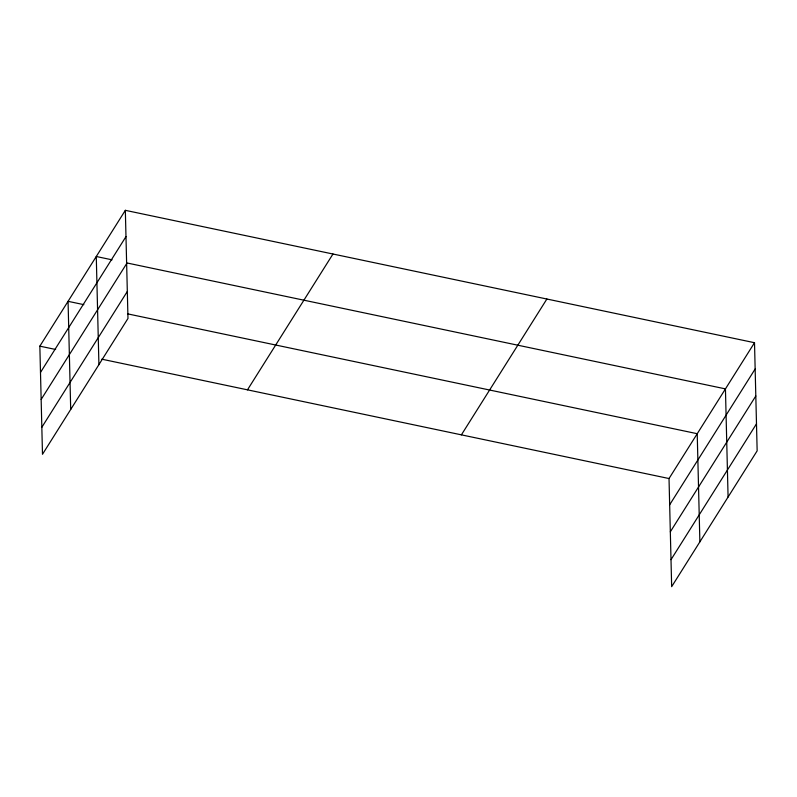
<?xml version="1.0" encoding="UTF-8"?>
<svg xmlns="http://www.w3.org/2000/svg" width="797" height="797" viewBox="0 0 797 797"><rect width="100%" height="100%" fill="white"/><g stroke="black" fill="none" stroke-linecap="round" stroke-linejoin="round"><path stroke-width="1.2" d="M125.338 210.328L127.978 318.461L42.49 454.29L39.85 346.157L125.338 210.328L754.51 342.71L757.15 450.843L671.662 586.672L669.022 478.539L754.51 342.71M40.488 372.428L125.986 236.609M41.155 399.446L126.643 263.618M41.833 427.282L127.321 291.453M247.478 389.843L332.967 254.014M461.393 434.853L546.881 299.024M669.659 504.81L755.148 368.991M670.317 531.828L755.805 395.999M671.004 559.663L756.492 423.835M112.058 259.832L96.278 256.504L98.918 364.647M126.623 262.89L725.439 388.886L728.079 497.029M83.844 304.653L68.064 301.326L70.704 409.469M127.56 313.849L697.226 433.707L699.876 541.85M39.85 346.157L55.631 349.475M101.777 359.178L669.022 478.539"/></g></svg>
